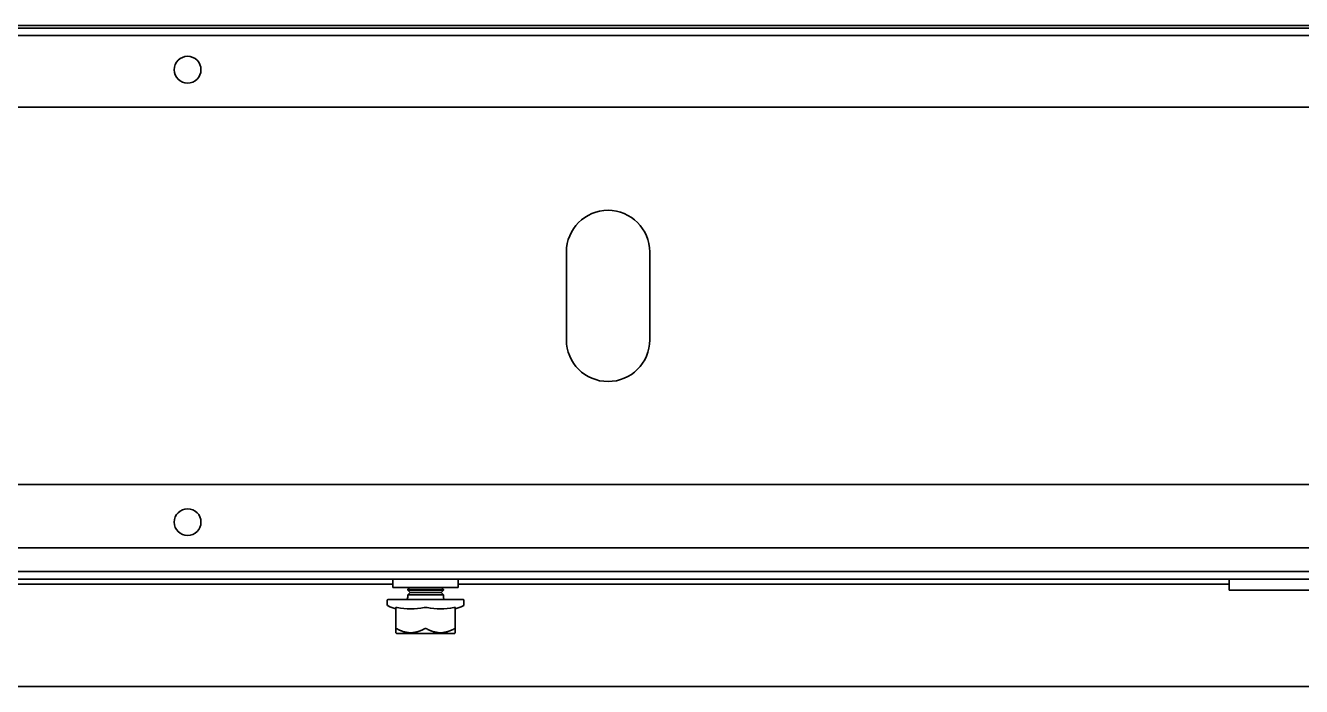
# Model space of a CAD drawing. Header units: inches. Extents: x 786 to 5593, y 691 to 5024.
# Drawn here: x 3828.5 to 4042.9, y 3853.2 to 3964.2 of the extents above; entities that cross this region are included whole.
import ezdxf

# ---------------------------------------------------------------- set-up
doc = ezdxf.new("R2010")
doc.units = ezdxf.units.IN
doc.layers.add('1', color=7, linetype='Continuous', true_color=0xffffff)

msp = doc.modelspace()

# ---------------------------------------------------------------- linework, layer by layer
at = {"layer": '1', "color": 7, "linetype": 'Continuous', "lineweight": 35}
for p, q in [((4189.24, 3964.2), (3462.24, 3964.2)), ((4187.24, 3963.75), (3464.24, 3963.75)), ((4187.24, 3962.55), (3464.24, 3962.55)), ((3462.24, 3950.48), (4189.24, 3950.48)), ((3919.38, 3926.16), (3919.38, 3911.4)), ((3933.38, 3911.4), (3933.38, 3926.16)), ((3462.24, 3887.08), (4189.24, 3887.08)), ((4189.24, 3876.45), (3461.74, 3876.45)), ((3461.74, 3872.5), (4189.24, 3872.5)), ((4253.74, 3871.18), (3397.74, 3871.18)), ((3890.22, 3870.38), (3573.19, 3870.38)), ((3890.22, 3871.18), (3890.22, 3869.78)), ((3895.72, 3869.78), (3890.22, 3869.78)), ((3893.03, 3869.78), (3892.72, 3869.47)), ((3892.72, 3869.47), (3898.72, 3869.47)), ((3892.72, 3869.47), (3892.72, 3869.37)), ((3898.72, 3869.37), (3892.72, 3869.37)), ((3892.72, 3869.37), (3893.12, 3868.97)), ((3901.22, 3869.78), (3895.72, 3869.78)), ((3898.32, 3868.97), (3898.72, 3869.37)), ((3898.72, 3869.47), (3898.41, 3869.78)), ((3898.72, 3869.37), (3898.72, 3869.47)), ((4028.74, 3870.38), (3901.21, 3870.38)), ((3901.22, 3869.78), (3901.22, 3871.18)), ((4030.74, 3870.38), (4028.74, 3870.38)), ((4030.74, 3871.18), (4030.74, 3870.38)), ((4030.74, 3869.38), (4030.74, 3870.38)), ((4206.24, 3869.38), (4030.74, 3869.38)), ((3889.27, 3867.68), (3889.27, 3866.94)), ((3895.72, 3867.78), (3889.37, 3867.78)), ((3893.12, 3868.97), (3892.72, 3868.57)), ((3892.72, 3868.57), (3898.72, 3868.57)), ((3892.72, 3868.57), (3892.72, 3868.18)), ((3898.32, 3868.97), (3893.12, 3868.97)), ((3902.07, 3867.78), (3895.72, 3867.78)), ((3898.72, 3868.57), (3898.32, 3868.97)), ((3898.72, 3868.18), (3898.72, 3868.57)), ((3902.17, 3866.94), (3902.17, 3867.68)), ((3890.72, 3862.84), (3890.72, 3866.43)), ((3900.72, 3866.43), (3900.72, 3862.84)), ((3890.72, 3862.2), (3890.77, 3862.15)), ((3890.95, 3862.08), (3900.49, 3862.08)), ((3714.05, 3853.18), (3829.03, 3853.18)), ((3829.03, 3853.18), (4067.47, 3853.18))]:
    msp.add_line(p, q, dxfattribs=at)
for centre in [(3855.74, 3956.78), (3855.74, 3880.78)]:
    msp.add_circle(centre, 2.25, dxfattribs=at)
for centre, radius, start, end in [((3926.38, 3926.16), 7, 0, 180), ((3926.38, 3911.4), 7, 180, 0), ((3889.37, 3867.68), 0.1, 90, 180), ((3892.32, 3868.18), 0.4, 270, 0), ((3899.12, 3868.18), 0.4, 180, 270), ((3902.07, 3867.68), 0.1, 0, 90), ((3889.52, 3866.94), 0.25, 180, 246.1079), ((3895.72, 3880.93), 15.56, 246.1079, 251.2538), ((3895.72, 3880.93), 15.56, 288.7462, 293.8921), ((3901.92, 3866.94), 0.25, 293.8921, 0), ((3890.95, 3862.33), 0.25, 225, 270), ((3900.49, 3862.33), 0.25, 270, 315)]:
    msp.add_arc(centre, radius, start, end, dxfattribs=at)
for centre, major_axis, start_param, end_param in [((3893.22, 3880.93), (0, -14.73), 6.105911, 6.46046), ((3898.22, 3880.93), (0, 14.73), 2.964318, 3.318867)]:
    msp.add_ellipse(centre, major_axis=major_axis, ratio=0.866025, start_param=start_param, end_param=end_param, dxfattribs=at)
for points, knots in [([(3890.72, 3866.43), (3890.72, 3866.44), (3890.73, 3866.45), (3890.74, 3866.45), (3890.75, 3866.45), (3890.77, 3866.46), (3890.78, 3866.46), (3890.79, 3866.46), (3890.8, 3866.46), (3890.81, 3866.46), (3890.82, 3866.46), (3890.84, 3866.45), (3890.87, 3866.45), (3890.9, 3866.45), (3890.92, 3866.44), (3890.93, 3866.44), (3890.95, 3866.44), (3890.96, 3866.43), (3890.97, 3866.43)], [0, 0, 0, 0, 0.25, 0.25, 0.375, 0.375, 0.5, 0.5, 0.5625, 0.5625, 0.625, 0.625, 0.75, 0.875, 0.875, 0.9375, 0.9375, 1, 1, 1, 1]), ([(3895.97, 3866.43), (3895.93, 3866.44), (3895.89, 3866.45), (3895.83, 3866.45), (3895.81, 3866.45), (3895.76, 3866.46), (3895.74, 3866.46), (3895.71, 3866.46), (3895.7, 3866.46), (3895.68, 3866.46), (3895.67, 3866.46), (3895.63, 3866.45), (3895.59, 3866.45), (3895.55, 3866.45), (3895.52, 3866.44), (3895.51, 3866.44), (3895.49, 3866.44), (3895.48, 3866.43), (3895.47, 3866.43)], [0, 0, 0, 0, 0.25, 0.25, 0.375, 0.375, 0.5, 0.5, 0.5625, 0.5625, 0.625, 0.625, 0.75, 0.875, 0.875, 0.9375, 0.9375, 1, 1, 1, 1]), ([(3900.47, 3866.43), (3900.51, 3866.44), (3900.54, 3866.45), (3900.59, 3866.45), (3900.6, 3866.45), (3900.63, 3866.46), (3900.64, 3866.46), (3900.66, 3866.46), (3900.66, 3866.46), (3900.67, 3866.46), (3900.68, 3866.46), (3900.69, 3866.45), (3900.7, 3866.45), (3900.71, 3866.45), (3900.72, 3866.44), (3900.72, 3866.44), (3900.72, 3866.44), (3900.72, 3866.43), (3900.72, 3866.43)], [0, 0, 0, 0, 0.25, 0.25, 0.375, 0.375, 0.5, 0.5, 0.5625, 0.5625, 0.625, 0.625, 0.75, 0.875, 0.875, 0.9375, 0.9375, 1, 1, 1, 1]), ([(3890.72, 3862.84), (3890.72, 3862.85), (3890.72, 3862.86), (3890.73, 3862.87), (3890.73, 3862.88), (3890.74, 3862.89), (3890.75, 3862.89), (3890.77, 3862.9), (3890.78, 3862.9), (3890.79, 3862.9), (3890.8, 3862.9), (3890.81, 3862.9), (3890.82, 3862.9), (3890.84, 3862.89), (3890.85, 3862.89), (3890.88, 3862.88), (3890.9, 3862.87), (3890.93, 3862.86), (3890.95, 3862.85), (3890.97, 3862.84)], [0, 0, 0, 0, 0.125, 0.125, 0.25, 0.25, 0.375, 0.375, 0.5, 0.5, 0.5625, 0.5625, 0.625, 0.625, 0.75, 0.75, 0.875, 0.875, 1, 1, 1, 1]), ([(3890.72, 3862.2), (3890.72, 3862.2), (3890.72, 3862.2), (3890.72, 3862.2), (3890.72, 3862.21), (3890.72, 3862.21), (3890.72, 3862.22), (3890.72, 3862.23), (3890.72, 3862.28), (3890.72, 3862.32), (3890.72, 3862.39), (3890.72, 3862.41), (3890.72, 3862.44), (3890.72, 3862.45), (3890.72, 3862.51), (3890.72, 3862.54), (3890.72, 3862.66), (3890.72, 3862.74), (3890.72, 3862.84)], [0, 0, 0, 0, 0.014559, 0.014559, 0.046348, 0.109924, 0.109924, 0.237078, 0.237078, 0.491385, 0.491385, 0.554962, 0.554962, 0.618539, 0.618539, 0.745693, 0.745693, 1, 1, 1, 1]), ([(3890.97, 3862.84), (3891.15, 3862.74), (3891.32, 3862.66), (3891.55, 3862.56), (3891.6, 3862.54), (3891.69, 3862.5), (3891.74, 3862.49), (3891.88, 3862.44), (3891.97, 3862.41), (3892.25, 3862.32), (3892.44, 3862.28), (3892.83, 3862.22), (3893.02, 3862.2), (3893.24, 3862.2), (3893.27, 3862.2), (3893.32, 3862.2), (3893.39, 3862.21), (3893.46, 3862.21), (3893.61, 3862.22), (3893.71, 3862.23), (3894, 3862.28), (3894.19, 3862.32), (3894.42, 3862.39), (3894.47, 3862.41), (3894.57, 3862.44), (3894.61, 3862.45), (3894.75, 3862.51), (3894.84, 3862.54), (3895.12, 3862.66), (3895.3, 3862.74), (3895.47, 3862.84)], [0, 0, 0, 0, 0.125, 0.125, 0.15625, 0.15625, 0.1875, 0.1875, 0.25, 0.25, 0.375, 0.375, 0.5, 0.5, 0.515625, 0.515625, 0.53125, 0.5625, 0.5625, 0.625, 0.625, 0.75, 0.75, 0.78125, 0.78125, 0.8125, 0.8125, 0.875, 0.875, 1, 1, 1, 1]), ([(3895.47, 3862.84), (3895.49, 3862.85), (3895.51, 3862.86), (3895.55, 3862.87), (3895.57, 3862.88), (3895.61, 3862.89), (3895.63, 3862.89), (3895.67, 3862.9), (3895.7, 3862.9), (3895.73, 3862.9), (3895.74, 3862.9), (3895.76, 3862.9), (3895.78, 3862.9), (3895.81, 3862.89), (3895.83, 3862.89), (3895.87, 3862.88), (3895.89, 3862.87), (3895.93, 3862.86), (3895.95, 3862.85), (3895.97, 3862.84)], [0, 0, 0, 0, 0.125, 0.125, 0.25, 0.25, 0.375, 0.375, 0.5, 0.5, 0.5625, 0.5625, 0.625, 0.625, 0.75, 0.75, 0.875, 0.875, 1, 1, 1, 1]), ([(3895.97, 3862.84), (3896.15, 3862.74), (3896.32, 3862.66), (3896.55, 3862.56), (3896.6, 3862.54), (3896.69, 3862.5), (3896.74, 3862.49), (3896.88, 3862.44), (3896.97, 3862.41), (3897.25, 3862.32), (3897.44, 3862.28), (3897.83, 3862.22), (3898.02, 3862.2), (3898.24, 3862.2), (3898.27, 3862.2), (3898.32, 3862.2), (3898.39, 3862.21), (3898.46, 3862.21), (3898.61, 3862.22), (3898.71, 3862.23), (3899, 3862.28), (3899.19, 3862.32), (3899.42, 3862.39), (3899.47, 3862.41), (3899.57, 3862.44), (3899.61, 3862.45), (3899.75, 3862.51), (3899.84, 3862.54), (3900.12, 3862.66), (3900.3, 3862.74), (3900.47, 3862.84)], [0, 0, 0, 0, 0.125, 0.125, 0.15625, 0.15625, 0.1875, 0.1875, 0.25, 0.25, 0.375, 0.375, 0.5, 0.5, 0.515625, 0.515625, 0.53125, 0.5625, 0.5625, 0.625, 0.625, 0.75, 0.75, 0.78125, 0.78125, 0.8125, 0.8125, 0.875, 0.875, 1, 1, 1, 1]), ([(3900.47, 3862.84), (3900.49, 3862.85), (3900.51, 3862.86), (3900.54, 3862.87), (3900.56, 3862.88), (3900.59, 3862.89), (3900.6, 3862.89), (3900.63, 3862.9), (3900.64, 3862.9), (3900.66, 3862.9), (3900.66, 3862.9), (3900.67, 3862.9), (3900.68, 3862.9), (3900.69, 3862.89), (3900.7, 3862.89), (3900.71, 3862.88), (3900.71, 3862.87), (3900.72, 3862.86), (3900.72, 3862.85), (3900.72, 3862.84)], [0, 0, 0, 0, 0.125, 0.125, 0.25, 0.25, 0.375, 0.375, 0.5, 0.5, 0.5625, 0.5625, 0.625, 0.625, 0.75, 0.75, 0.875, 0.875, 1, 1, 1, 1]), ([(3900.72, 3862.2), (3900.72, 3862.2), (3900.72, 3862.2), (3900.72, 3862.2), (3900.72, 3862.22), (3900.72, 3862.28), (3900.72, 3862.32), (3900.72, 3862.41), (3900.72, 3862.44), (3900.72, 3862.49), (3900.72, 3862.5), (3900.72, 3862.54), (3900.72, 3862.56), (3900.72, 3862.66), (3900.72, 3862.74), (3900.72, 3862.84)], [0, 0, 0, 0, 0.000625, 0.000625, 0.250468, 0.250468, 0.500312, 0.500312, 0.625234, 0.625234, 0.687695, 0.687695, 0.750156, 0.750156, 1, 1, 1, 1])]:
    msp.add_open_spline(points, degree=3, knots=knots, dxfattribs=at)

doc.saveas('drawing.dxf')
